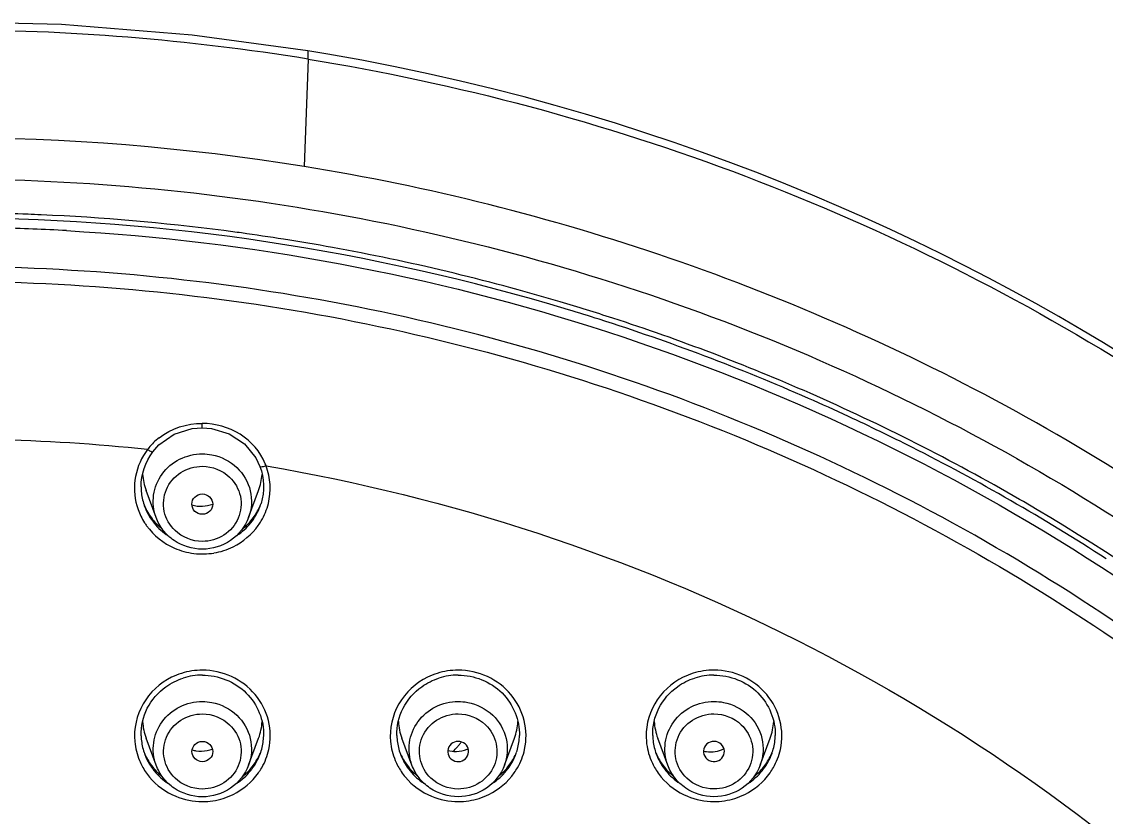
# Model space of a CAD drawing. Extents: x 1777 to 3131, y 3495 to 4487.
# Drawn here: x 2283.35 to 2314.72, y 4141.81 to 4164.83 of the extents above; entities that cross this region are included whole.
import ezdxf

# ---------------------------------------------------------------- set-up
doc = ezdxf.new("R2010")
doc.units = 0
doc.header["$LTSCALE"] = 30
doc.header["$MEASUREMENT"] = 0
for name, color, linetype in [('F3A55-R01_DXF_CONTINUOUS_LINE', 7, 'CONTINUOUS'), ('F3A55-R02_DXF_CONTINUOUS_LINE', 7, 'CONTINUOUS'), ('F3A55-R05_DXF_CONTINUOUS_LINE', 7, 'CONTINUOUS')]:
    doc.layers.add(name, color=color, linetype=linetype)

msp = doc.modelspace()

# ---------------------------------------------------------------- linework, layer by layer
at = {"layer": 'F3A55-R01_DXF_CONTINUOUS_LINE', "color": 9, "linetype": 'Continuous'}
for p, q in [((2291.632, 4163.749, 0), (2291.523, 4160.642, 0)), ((2312.324, 4150.946, 0), (2312.214, 4151.01, 0))]:
    msp.add_line(p, q, dxfattribs=at)
at = {"layer": 'F3A55-R01_DXF_CONTINUOUS_LINE', "color": 7, "linetype": 'Continuous', "elevation": 0}
for points in [[(2291.624, 4163.988), (2288.282, 4164.444), (2284.496, 4164.747), (2281.172, 4164.83)], [(2311.328, 4157.411), (2310.633, 4157.771), (2309.927, 4158.126), (2309.21, 4158.475), (2308.482, 4158.819), (2307.742, 4159.157), (2306.99, 4159.488), (2306.227, 4159.814), (2305.451, 4160.133), (2304.662, 4160.445), (2303.861, 4160.75), (2303.047, 4161.047), (2302.22, 4161.336), (2301.379, 4161.618), (2300.525, 4161.89), (2299.658, 4162.154), (2298.776, 4162.409), (2297.88, 4162.653), (2296.97, 4162.888), (2296.046, 4163.112), (2295.107, 4163.324), (2294.154, 4163.526), (2293.185, 4163.715), (2292.202, 4163.892), (2291.624, 4163.988)], [(2315.277, 4155.149), (2314.645, 4155.537), (2314.002, 4155.92), (2313.349, 4156.3), (2312.686, 4156.675), (2312.012, 4157.045), (2311.328, 4157.411)]]:
    msp.add_lwpolyline(points, dxfattribs=at)
at = {"layer": 'F3A55-R01_DXF_CONTINUOUS_LINE', "color": 9, "linetype": 'Continuous'}
for centre, radius, start, end in [((2281.204, 4099.338, 0), 65.25, 80.80342, 90.02805), ((2281.182, 4096.538, 0), 64.932, 80.83598, 99.18015), ((2281.179, 4096.753, 0), 62.549, 87.8448, 90.00866), ((2281.179, 4096.745, 0), 62.558, 87.49725, 87.84485), ((2281.184, 4096.837, 0), 62.465, 82.63131, 87.49807), ((2281.197, 4096.963, 0), 62.339, 82.15332, 82.62829), ((2281.195, 4096.954, 0), 62.347, 81.02197, 82.1533), ((2281.197, 4096.967, 0), 62.335, 79.70686, 81.02199), ((2281.231, 4097.142, 0), 62.156, 73.45698, 79.70806), ((2281.266, 4097.285, 0), 62.009, 71.9811, 73.45102), ((2281.348, 4097.522, 0), 61.759, 66.31669, 71.98511), ((2281.524, 4097.944, 0), 61.301, 59.95764, 66.30892)]:
    msp.add_arc(centre, radius, start, end, dxfattribs=at)
at = {"layer": 'F3A55-R01_DXF_CONTINUOUS_LINE', "color": 7, "linetype": 'Continuous'}
for centre, radius, start, end in [((2281.185, 4096.975, 0), 62.178, 73.19229, 89.62659), ((2281.319, 4097.496, 0), 61.64, 72.30801, 73.17185), ((2281.339, 4097.555, 0), 61.578, 66.28362, 72.30875), ((2281.48, 4097.889, 0), 61.216, 65.08959, 66.27894), ((2281.556, 4098.052, 0), 61.035, 63.17595, 65.08955), ((2281.649, 4098.23, 0), 60.834, 57.0647, 63.17793), ((2293.173, 4146.326, 0), 3.719, 315.4806, 318.2008), ((2293.193, 4146.307, 0), 3.692, 318.2022, 319.7473), ((2293.2, 4146.302, 0), 3.683, 319.7482, 321.1942)]:
    msp.add_arc(centre, radius, start, end, dxfattribs=at)
at = {"layer": 'F3A55-R01_DXF_CONTINUOUS_LINE', "color": 9, "linetype": 'Continuous'}
for points, knots in [([(2291.632, 4163.749, 0), (2291.634, 4163.806, 0), (2291.624, 4163.864, 0), (2291.647, 4163.985, 0), (2291.624, 4163.988, 0)], [0, 0, 0, 0, 0.706358, 1, 1, 1, 1]), ([(2291.632, 4163.749, 0), (2295.944, 4163.049, 0), (2304.434, 4160.78, 0), (2316.168, 4154.894, 0), (2326.405, 4146.785, 0), (2334.693, 4136.797, 0), (2340.671, 4125.36, 0), (2344.078, 4112.966, 0), (2344.762, 4100.161, 0), (2343.382, 4091.714, 0), (2342.255, 4087.625, 0)], [0, 0, 0, 0, 0.127243, 0.253926, 0.379839, 0.504913, 0.62922, 0.752956, 0.876436, 1, 1, 1, 1]), ([(2343.73, 4100.92, 0), (2343.731, 4107.979, 0), (2341.109, 4122.28, 0), (2329.833, 4140.943, 0), (2312.675, 4154.694, 0), (2298.688, 4159.478, 0), (2291.523, 4160.642, 0)], [0, 0, 0, 0, 0.246653, 0.495135, 0.746378, 1, 1, 1, 1]), ([(2219.682, 4100.723, 0), (2219.681, 4104.615, 0), (2220.475, 4112.433, 0), (2224.002, 4123.683, 0), (2229.73, 4134.05, 0), (2237.432, 4143.13, 0), (2246.816, 4150.577, 0), (2261.054, 4157.948, 0), (2281.172, 4161.836, 0), (2301.291, 4157.954, 0), (2315.533, 4150.591, 0), (2324.917, 4143.144, 0), (2332.626, 4134.07, 0), (2338.356, 4123.704, 0), (2341.887, 4112.455, 0), (2342.683, 4104.638, 0), (2342.683, 4100.746, 0)], [0, 0, 0, 0, 0.061575, 0.123304, 0.185315, 0.247693, 0.310467, 0.373601, 0.500005, 0.626397, 0.689539, 0.752312, 0.814687, 0.876699, 0.938429, 1, 1, 1, 1]), ([(2341.643, 4102.766, 0), (2341.469, 4107.612, 0), (2339.858, 4117.326, 0), (2333.819, 4130.815, 0), (2324.546, 4142.441, 0), (2316.6, 4148.461, 0), (2312.324, 4150.946, 0)], [0, 0, 0, 0, 0.247793, 0.496678, 0.747332, 1, 1, 1, 1])]:
    msp.add_open_spline(points, degree=3, knots=knots, dxfattribs=at)
at = {"layer": 'F3A55-R02_DXF_CONTINUOUS_LINE', "color": 7, "linetype": 'Continuous'}
for p, q in [((2288.278, 4153.059, 0), (2288.573, 4153.082, 0)), ((2288.573, 4153.082, 0), (2288.836, 4153.062, 0)), ((2287.139, 4152.386, 0), (2287.317, 4152.587, 0))]:
    msp.add_line(p, q, dxfattribs=at)
at = {"layer": 'F3A55-R02_DXF_CONTINUOUS_LINE', "color": 9, "linetype": 'Continuous'}
for p, q in [((2286.905, 4150.804, 0), (2286.905, 4150.803, 0)), ((2290.243, 4150.803, 0), (2290.243, 4150.804, 0))]:
    msp.add_line(p, q, dxfattribs=at)
at = {"layer": 'F3A55-R02_DXF_CONTINUOUS_LINE', "color": 7, "linetype": 'Continuous', "elevation": 0}
for points in [[(2287.317, 4152.587), (2287.758, 4152.896), (2288.278, 4153.059)], [(2288.836, 4153.062), (2289.349, 4152.911), (2289.792, 4152.62), (2290.123, 4152.214), (2290.242, 4151.96)]]:
    msp.add_lwpolyline(points, dxfattribs=at)
at = {"layer": 'F3A55-R02_DXF_CONTINUOUS_LINE', "color": 9, "linetype": 'Continuous'}
for centre, radius, start, end in [((2281.178, 4096.87, 0), 62.012, 86.79274, 88.6), ((2281.243, 4097.802, 0), 54.952, 83.9996, 88.6976), ((2288.47, 4151.333, 0), 1.858, 141.1433, 142.9388), ((2288.479, 4151.326, 0), 1.869, 128.1726, 141.1409), ((2288.86, 4151.409, 0), 1.661, 20.0448, 22.474), ((2288.461, 4151.335, 0), 1.85, 195.7607, 199.4052), ((2288.49, 4151.346, 0), 1.882, 199.4352, 212.4808), ((2288.506, 4151.401, 0), 1.709, 200.4706, 216.8366), ((2288.642, 4151.401, 0), 1.709, 323.447, 339.5297), ((2288.66, 4151.344, 0), 1.879, 329.3332, 346.1473), ((2288.496, 4151.35, 0), 1.888, 212.4941, 215.7441), ((2288.652, 4151.35, 0), 1.888, 324.709, 329.309), ((2288.55, 4151.443, 0), 1.77, 234.8487, 237.9107), ((2288.598, 4151.443, 0), 1.77, 302.3287, 305.7448), ((2288.575, 4151.457, 0), 2.024, 246.5118, 263.0069), ((2288.574, 4151.466, 0), 2.034, 263.064, 279.491), ((2288.574, 4151.452, 0), 2.02, 279.5516, 296.0958), ((2288.575, 4144.05, 0), 2.02, 98.7151, 116.0871), ((2288.575, 4144.04, 0), 2.03, 90.0145, 98.682), ((2295.975, 4144.051, 0), 2.02, 98.7151, 116.0871), ((2295.975, 4144.041, 0), 2.03, 90.0145, 98.682), ((2303.375, 4144.052, 0), 2.02, 98.7151, 116.0871), ((2303.375, 4144.042, 0), 2.03, 90.0145, 98.682), ((2288.474, 4144.173, 0), 1.862, 185.2102, 202.5484), ((2288.664, 4144.179, 0), 1.876, 330.26, 347.5483), ((2295.874, 4144.174, 0), 1.862, 185.2102, 202.5484), ((2296.064, 4144.18, 0), 1.876, 330.26, 347.5483), ((2303.274, 4144.175, 0), 1.862, 185.2102, 202.5484), ((2303.464, 4144.181, 0), 1.876, 330.26, 347.5483), ((2288.494, 4144.184, 0), 1.885, 202.6166, 213.8624), ((2288.507, 4144.237, 0), 1.709, 200.4537, 216.88), ((2288.643, 4144.237, 0), 1.709, 323.1362, 339.5625), ((2295.894, 4144.185, 0), 1.885, 202.6166, 213.8624), ((2295.907, 4144.238, 0), 1.709, 200.4537, 216.88), ((2296.043, 4144.238, 0), 1.709, 323.1362, 339.5625), ((2303.294, 4144.186, 0), 1.885, 202.6166, 213.8624), ((2303.307, 4144.239, 0), 1.709, 200.4537, 216.88), ((2303.443, 4144.239, 0), 1.709, 323.1362, 339.5625), ((2288.508, 4144.193, 0), 1.902, 213.854, 219.8035), ((2288.653, 4144.186, 0), 1.888, 324.839, 330.2324), ((2295.908, 4144.194, 0), 1.902, 213.854, 219.8035), ((2296.053, 4144.187, 0), 1.888, 324.839, 330.2324), ((2303.308, 4144.195, 0), 1.902, 213.854, 219.8035), ((2303.453, 4144.188, 0), 1.888, 324.839, 330.2324), ((2288.551, 4144.279, 0), 1.77, 234.8788, 237.9224), ((2288.599, 4144.279, 0), 1.77, 302.0922, 305.1373), ((2295.951, 4144.28, 0), 1.77, 234.8788, 237.9224), ((2295.999, 4144.28, 0), 1.77, 302.0922, 305.1373), ((2303.351, 4144.281, 0), 1.77, 234.8788, 237.9224), ((2303.399, 4144.281, 0), 1.77, 302.0922, 305.1373), ((2288.575, 4144.288, 0), 2.02, 278.7151, 296.0871), ((2295.975, 4144.289, 0), 2.02, 278.7151, 296.0871), ((2303.375, 4144.29, 0), 2.02, 278.7151, 296.0871), ((2288.575, 4144.298, 0), 2.03, 270.0145, 278.682), ((2295.975, 4144.299, 0), 2.03, 270.0145, 278.682), ((2303.375, 4144.3, 0), 2.03, 270.0145, 278.682)]:
    msp.add_arc(centre, radius, start, end, dxfattribs=at)
at = {"layer": 'F3A55-R02_DXF_CONTINUOUS_LINE', "color": 7, "linetype": 'Continuous'}
for centre, radius, start, end in [((2288.449, 4151.381, 0), 1.648, 180.3343, 184.7904), ((2288.468, 4151.383, 0), 1.667, 184.8128, 198.5071), ((2288.486, 4151.518, 0), 1.731, 202.5495, 204.259), ((2288.458, 4151.381, 0), 1.657, 198.5321, 200.4024), ((2288.505, 4151.527, 0), 1.752, 204.2851, 216.8865), ((2288.642, 4151.527, 0), 1.752, 323.1297, 335.7156), ((2288.684, 4151.384, 0), 1.664, 339.5805, 342.9456), ((2288.536, 4151.553, 0), 1.792, 216.9604, 230.4715), ((2288.612, 4151.553, 0), 1.792, 309.5446, 323.0558), ((2288.576, 4144.083, 0), 1.844, 90.0545, 107.5744), ((2295.976, 4144.084, 0), 1.844, 90.0545, 107.5744), ((2303.376, 4144.085, 0), 1.844, 90.0545, 107.5744), ((2288.446, 4144.217, 0), 1.645, 181.4713, 184.8665), ((2288.473, 4144.22, 0), 1.671, 184.887, 198.4233), ((2288.677, 4144.22, 0), 1.671, 341.5932, 355.1287), ((2288.704, 4144.217, 0), 1.645, 355.1493, 358.537), ((2295.846, 4144.218, 0), 1.645, 181.4713, 184.8665), ((2295.873, 4144.221, 0), 1.671, 184.887, 198.4233), ((2296.077, 4144.221, 0), 1.671, 341.5932, 355.1287), ((2296.104, 4144.218, 0), 1.645, 355.1493, 358.537), ((2303.246, 4144.219, 0), 1.645, 181.4713, 184.8665), ((2303.273, 4144.222, 0), 1.671, 184.887, 198.4233), ((2303.477, 4144.222, 0), 1.671, 341.5932, 355.1287), ((2303.504, 4144.219, 0), 1.645, 355.1493, 358.537), ((2288.451, 4144.213, 0), 1.648, 198.4463, 200.3758), ((2288.487, 4144.353, 0), 1.731, 202.4826, 204.2406), ((2288.506, 4144.363, 0), 1.752, 204.2668, 216.8864), ((2288.643, 4144.363, 0), 1.752, 323.1297, 335.7493), ((2288.663, 4144.353, 0), 1.731, 335.7755, 337.534), ((2288.699, 4144.213, 0), 1.648, 339.6404, 341.5703), ((2295.851, 4144.214, 0), 1.648, 198.4463, 200.3758), ((2295.887, 4144.354, 0), 1.731, 202.4826, 204.2406), ((2295.906, 4144.364, 0), 1.752, 204.2668, 216.8864), ((2296.043, 4144.364, 0), 1.752, 323.1297, 335.7493), ((2296.063, 4144.354, 0), 1.731, 335.7755, 337.534), ((2296.099, 4144.214, 0), 1.648, 339.6404, 341.5703), ((2303.251, 4144.215, 0), 1.648, 198.4463, 200.3758), ((2303.287, 4144.355, 0), 1.731, 202.4826, 204.2406), ((2303.306, 4144.365, 0), 1.752, 204.2668, 216.8864), ((2303.443, 4144.365, 0), 1.752, 323.1297, 335.7493), ((2303.463, 4144.355, 0), 1.731, 335.7755, 337.534), ((2303.499, 4144.215, 0), 1.648, 339.6404, 341.5703), ((2288.537, 4144.388, 0), 1.792, 216.9604, 230.4715), ((2288.613, 4144.388, 0), 1.792, 309.5446, 323.0558), ((2295.937, 4144.389, 0), 1.792, 216.9604, 230.4715), ((2296.013, 4144.389, 0), 1.792, 309.5446, 323.0558), ((2303.337, 4144.39, 0), 1.792, 216.9604, 230.4715), ((2303.413, 4144.39, 0), 1.792, 309.5446, 323.0558)]:
    msp.add_arc(centre, radius, start, end, dxfattribs=at)
at = {"layer": 'F3A55-R02_DXF_CONTINUOUS_LINE', "color": 9, "linetype": 'Continuous'}
for points, knots in [([(2284.648, 4158.785, 0), (2289.945, 4158.488, 0), (2300.486, 4156.523, 0), (2314.93, 4149.652, 0), (2327.019, 4139.344, 0), (2332.963, 4130.591, 0), (2335.271, 4125.939, 0)], [0, 0, 0, 0, 0.252458, 0.503639, 0.75287, 1, 1, 1, 1]), ([(2340.26, 4100.555, 0), (2340.26, 4104.294, 0), (2339.495, 4111.803, 0), (2336.102, 4122.608, 0), (2330.597, 4132.564, 0), (2323.194, 4141.284, 0), (2314.18, 4148.434, 0), (2303.903, 4153.743, 0), (2292.762, 4157.01, 0), (2285.032, 4157.745, 0), (2281.173, 4157.744, 0)], [0, 0, 0, 0, 0.123011, 0.246323, 0.370202, 0.494815, 0.620217, 0.746344, 0.873021, 1, 1, 1, 1]), ([(2281.173, 4157.32, 0), (2285.005, 4157.32, 0), (2292.681, 4156.591, 0), (2303.743, 4153.347, 0), (2313.947, 4148.075, 0), (2322.897, 4140.975, 0), (2330.248, 4132.318, 0), (2335.714, 4122.432, 0), (2339.083, 4111.703, 0), (2339.843, 4104.247, 0), (2339.843, 4100.535, 0)], [0, 0, 0, 0, 0.126979, 0.253656, 0.379783, 0.505185, 0.629798, 0.753677, 0.876989, 1, 1, 1, 1]), ([(2288.573, 4153.082, 0), (2288.57, 4153.083, 0), (2288.576, 4153.1, 0), (2288.567, 4153.135, 0), (2288.572, 4153.179, 0), (2288.572, 4153.209, 0)], [0, 0, 0, 0, 0.068312, 0.281532, 1, 1, 1, 1]), ([(2290.395, 4152.044, 0), (2290.252, 4152.389, 0), (2289.72, 4153, 0), (2288.952, 4153.203, 0), (2288.572, 4153.209, 0)], [0, 0, 0, 0, 0.495108, 1, 1, 1, 1]), ([(2286.988, 4152.453, 0), (2286.817, 4152.227, 0), (2286.576, 4151.691, 0), (2286.604, 4151.103, 0), (2286.68, 4150.832, 0)], [0, 0, 0, 0, 0.501336, 1, 1, 1, 1]), ([(2287.139, 4152.386, 0), (2287.127, 4152.373, 0), (2287.058, 4152.409, 0), (2287.019, 4152.431, 0), (2286.988, 4152.453, 0)], [0, 0, 0, 0, 0.320022, 1, 1, 1, 1]), ([(2290.42, 4151.979, 0), (2290.382, 4151.965, 0), (2290.333, 4151.953, 0), (2290.252, 4151.942, 0), (2290.243, 4151.96, 0)], [0, 0, 0, 0, 0.672195, 1, 1, 1, 1]), ([(2290.42, 4151.979, 0), (2295.73, 4151.073, 0), (2306.107, 4147.681, 0), (2319.377, 4138.284, 0), (2329.144, 4125.446, 0), (2332.705, 4115.306, 0), (2333.646, 4110.142, 0)], [0, 0, 0, 0, 0.253201, 0.504427, 0.75322, 1, 1, 1, 1]), ([(2290.495, 4143.774, 0), (2290.555, 4144.047, 0), (2290.548, 4144.632, 0), (2290.147, 4145.41, 0), (2289.445, 4145.944, 0), (2288.863, 4146.069, 0), (2288.575, 4146.069, 0)], [0, 0, 0, 0, 0.246406, 0.494418, 0.745837, 1, 1, 1, 1]), ([(2297.895, 4143.775, 0), (2297.955, 4144.048, 0), (2297.948, 4144.633, 0), (2297.547, 4145.411, 0), (2296.845, 4145.945, 0), (2296.263, 4146.07, 0), (2295.975, 4146.07, 0)], [0, 0, 0, 0, 0.246406, 0.494418, 0.745837, 1, 1, 1, 1]), ([(2305.295, 4143.776, 0), (2305.355, 4144.049, 0), (2305.348, 4144.634, 0), (2304.947, 4145.412, 0), (2304.245, 4145.946, 0), (2303.663, 4146.072, 0), (2303.375, 4146.071, 0)], [0, 0, 0, 0, 0.246406, 0.494418, 0.745837, 1, 1, 1, 1]), ([(2287.687, 4145.864, 0), (2287.348, 4145.697, 0), (2286.757, 4145.159, 0), (2286.586, 4144.374, 0), (2286.619, 4144.004, 0)], [0, 0, 0, 0, 0.503911, 1, 1, 1, 1]), ([(2295.087, 4145.865, 0), (2294.748, 4145.698, 0), (2294.157, 4145.16, 0), (2293.986, 4144.375, 0), (2294.019, 4144.005, 0)], [0, 0, 0, 0, 0.503911, 1, 1, 1, 1]), ([(2302.487, 4145.866, 0), (2302.148, 4145.699, 0), (2301.557, 4145.161, 0), (2301.386, 4144.376, 0), (2301.419, 4144.006, 0)], [0, 0, 0, 0, 0.503911, 1, 1, 1, 1])]:
    msp.add_open_spline(points, degree=3, knots=knots, dxfattribs=at)
for points in [[(2287.324, 4152.795, 0), (2287.668, 4153.066, 0), (2288.133, 4153.213, 0), (2288.572, 4153.209, 0)], [(2290.484, 4150.894, 0), (2290.57, 4151.246, 0), (2290.547, 4151.639, 0), (2290.42, 4151.979, 0)], [(2287.138, 4150.376, 0), (2287.247, 4150.23, 0), (2287.382, 4150.101, 0), (2287.531, 4149.996, 0)], [(2289.632, 4150.006, 0), (2289.777, 4150.111, 0), (2289.908, 4150.239, 0), (2290.015, 4150.383, 0)], [(2286.963, 4150.247, 0), (2287.164, 4149.968, 0), (2287.452, 4149.738, 0), (2287.768, 4149.6, 0)], [(2289.462, 4149.638, 0), (2289.749, 4149.779, 0), (2290.009, 4149.998, 0), (2290.193, 4150.259, 0)], [(2287.14, 4143.211, 0), (2287.249, 4143.065, 0), (2287.384, 4142.936, 0), (2287.532, 4142.831, 0)], [(2289.463, 4142.474, 0), (2289.751, 4142.615, 0), (2290.012, 4142.836, 0), (2290.197, 4143.098, 0)], [(2289.618, 4142.831, 0), (2289.767, 4142.936, 0), (2289.901, 4143.066, 0), (2290.01, 4143.211, 0)], [(2294.54, 4143.212, 0), (2294.649, 4143.066, 0), (2294.784, 4142.937, 0), (2294.932, 4142.832, 0)], [(2296.863, 4142.475, 0), (2297.151, 4142.617, 0), (2297.412, 4142.837, 0), (2297.597, 4143.099, 0)], [(2297.018, 4142.832, 0), (2297.167, 4142.937, 0), (2297.301, 4143.067, 0), (2297.41, 4143.212, 0)], [(2301.94, 4143.213, 0), (2302.049, 4143.067, 0), (2302.184, 4142.938, 0), (2302.332, 4142.833, 0)], [(2304.263, 4142.476, 0), (2304.551, 4142.618, 0), (2304.812, 4142.838, 0), (2304.997, 4143.1, 0)], [(2304.418, 4142.833, 0), (2304.567, 4142.938, 0), (2304.701, 4143.068, 0), (2304.81, 4143.213, 0)], [(2287.047, 4142.975, 0), (2287.247, 4142.735, 0), (2287.515, 4142.541, 0), (2287.804, 4142.421, 0)], [(2294.447, 4142.977, 0), (2294.647, 4142.736, 0), (2294.915, 4142.542, 0), (2295.204, 4142.422, 0)], [(2301.847, 4142.978, 0), (2302.047, 4142.737, 0), (2302.315, 4142.543, 0), (2302.604, 4142.423, 0)], [(2287.804, 4142.421, 0), (2288.046, 4142.321, 0), (2288.313, 4142.268, 0), (2288.575, 4142.268, 0)], [(2295.204, 4142.422, 0), (2295.446, 4142.322, 0), (2295.713, 4142.269, 0), (2295.975, 4142.269, 0)], [(2302.604, 4142.423, 0), (2302.846, 4142.323, 0), (2303.113, 4142.27, 0), (2303.375, 4142.27, 0)]]:
    msp.add_open_spline(points, degree=3, dxfattribs=at)
at = {"layer": 'F3A55-R02_DXF_CONTINUOUS_LINE', "color": 7, "linetype": 'Continuous'}
for points in [[(2286.801, 4151.371, 0), (2286.799, 4151.728, 0), (2286.925, 4152.101, 0), (2287.139, 4152.386, 0)], [(2290.242, 4151.96, 0), (2290.366, 4151.627, 0), (2290.378, 4151.235, 0), (2290.274, 4150.896, 0)], [(2287.52, 4145.591, 0), (2287.672, 4145.7, 0), (2287.842, 4145.785, 0), (2288.02, 4145.841, 0)], [(2294.92, 4145.592, 0), (2295.072, 4145.701, 0), (2295.242, 4145.786, 0), (2295.42, 4145.842, 0)], [(2302.32, 4145.593, 0), (2302.472, 4145.702, 0), (2302.642, 4145.787, 0), (2302.82, 4145.843, 0)]]:
    msp.add_open_spline(points, degree=3, dxfattribs=at)
for points, knots in [([(2288.575, 4145.927, 0), (2289.032, 4145.927, 0), (2289.976, 4145.565, 0), (2290.359, 4144.619, 0), (2290.348, 4144.175, 0)], [0, 0, 0, 0, 0.507035, 1, 1, 1, 1]), ([(2295.975, 4145.928, 0), (2296.432, 4145.928, 0), (2297.376, 4145.566, 0), (2297.759, 4144.62, 0), (2297.748, 4144.176, 0)], [0, 0, 0, 0, 0.507035, 1, 1, 1, 1]), ([(2303.375, 4145.929, 0), (2303.832, 4145.929, 0), (2304.776, 4145.567, 0), (2305.159, 4144.621, 0), (2305.148, 4144.177, 0)], [0, 0, 0, 0, 0.507035, 1, 1, 1, 1]), ([(2286.802, 4144.175, 0), (2286.795, 4144.445, 0), (2286.921, 4145.003, 0), (2287.297, 4145.432, 0), (2287.52, 4145.591, 0)], [0, 0, 0, 0, 0.496276, 1, 1, 1, 1]), ([(2294.202, 4144.176, 0), (2294.195, 4144.446, 0), (2294.321, 4145.004, 0), (2294.697, 4145.433, 0), (2294.92, 4145.592, 0)], [0, 0, 0, 0, 0.496276, 1, 1, 1, 1]), ([(2301.602, 4144.177, 0), (2301.595, 4144.447, 0), (2301.721, 4145.005, 0), (2302.097, 4145.434, 0), (2302.32, 4145.593, 0)], [0, 0, 0, 0, 0.496276, 1, 1, 1, 1])]:
    msp.add_open_spline(points, degree=3, knots=knots, dxfattribs=at)
at = {"layer": 'F3A55-R05_DXF_CONTINUOUS_LINE', "color": 7, "linetype": 'Continuous'}
for p, q in [((2287.236, 4150.485, 0), (2286.946, 4151.267, 0)), ((2289.912, 4150.486, 0), (2290.202, 4151.268, 0)), ((2287.237, 4143.321, 0), (2286.947, 4144.103, 0)), ((2289.913, 4143.321, 0), (2290.203, 4144.103, 0)), ((2294.637, 4143.322, 0), (2294.347, 4144.104, 0)), ((2297.313, 4143.322, 0), (2297.603, 4144.104, 0)), ((2302.037, 4143.323, 0), (2301.747, 4144.105, 0)), ((2304.713, 4143.323, 0), (2305.003, 4144.105, 0)), ((2295.766, 4143.505, 0), (2295.879, 4143.439, 0)), ((2303.18, 4143.498, 0), (2303.239, 4143.456, 0))]:
    msp.add_line(p, q, dxfattribs=at)
for centre, radius, start, end in [((2288.482, 4151.837, 0), 1.638, 183.3998, 200.3418), ((2288.666, 4151.837, 0), 1.638, 339.6737, 356.3571), ((2288.483, 4144.672, 0), 1.639, 183.1893, 200.3406), ((2288.666, 4144.672, 0), 1.639, 339.6761, 356.8038), ((2295.883, 4144.673, 0), 1.639, 183.1893, 200.3406), ((2296.066, 4144.673, 0), 1.639, 339.6761, 356.8038), ((2303.283, 4144.674, 0), 1.639, 183.1893, 200.3406), ((2303.466, 4144.675, 0), 1.639, 339.6761, 356.8038), ((2288.537, 4144.654, 0), 0.927, 254.0739, 260.8262), ((2288.539, 4144.658, 0), 0.93, 281.1233, 290.3268), ((2295.902, 4144.672, 0), 0.952, 256.2094, 271.4758), ((2295.906, 4144.648, 0), 0.928, 290.967, 292.6601), ((2303.264, 4144.663, 0), 0.956, 259.1022, 263.6371)]:
    msp.add_arc(centre, radius, start, end, dxfattribs=at)
for centre, major_axis, ratio in [((2288.573, 4150.873, 0), (0.303, 0.002), 0.969693), ((2288.575, 4143.716, 0), (0.302, 0.002), 0.96927)]:
    msp.add_ellipse(centre, major_axis=major_axis, ratio=ratio, dxfattribs=at)
for centre, major_axis, ratio, start_param, end_param in [((2288.536, 4151.728, 0), (0.944, 0.007), 0.969693, -1.863545, -1.209712), ((2295.974, 4143.717, 0), (0.302, 0.004), 0.969166, -1.905342, 3.936695), ((2303.374, 4143.718, 0), (0.302, 0.006), 0.968993, -2.053543, 3.98762)]:
    msp.add_ellipse(centre, major_axis=major_axis, ratio=ratio, start_param=start_param, end_param=end_param, dxfattribs=at)
at = {"layer": 'F3A55-R05_DXF_CONTINUOUS_LINE', "color": 9, "linetype": 'Continuous'}
for points, knots in [([(2287.236, 4150.485, 0), (2287.161, 4150.689, 0), (2287.11, 4151.144, 0), (2287.369, 4151.777, 0), (2287.896, 4152.221, 0), (2288.349, 4152.327, 0), (2288.574, 4152.327, 0)], [0, 0, 0, 0, 0.246696, 0.494426, 0.745662, 1, 1, 1, 1]), ([(2288.574, 4152.327, 0), (2288.666, 4152.327, 0), (2289.029, 4152.294, 0), (2289.377, 4152.117, 0), (2289.573, 4151.93, 0)], [0, 0, 0, 0, 0.253569, 1, 1, 1, 1]), ([(2287.785, 4150.109, 0), (2287.632, 4150.256, 0), (2287.407, 4150.65, 0), (2287.475, 4151.324, 0), (2287.915, 4151.842, 0), (2288.357, 4151.969, 0), (2288.574, 4151.969, 0)], [0, 0, 0, 0, 0.248729, 0.495606, 0.74569, 1, 1, 1, 1]), ([(2289.573, 4151.93, 0), (2289.76, 4151.751, 0), (2290.039, 4151.277, 0), (2290.001, 4150.727, 0), (2289.912, 4150.486, 0)], [0, 0, 0, 0, 0.501967, 1, 1, 1, 1]), ([(2289.363, 4151.656, 0), (2289.516, 4151.509, 0), (2289.741, 4151.114, 0), (2289.673, 4150.44, 0), (2289.233, 4149.922, 0), (2288.791, 4149.795, 0), (2288.574, 4149.795, 0)], [0, 0, 0, 0, 0.248729, 0.495606, 0.74569, 1, 1, 1, 1]), ([(2287.237, 4143.321, 0), (2287.162, 4143.525, 0), (2287.111, 4143.98, 0), (2287.37, 4144.613, 0), (2287.897, 4145.057, 0), (2288.35, 4145.163, 0), (2288.575, 4145.163, 0)], [0, 0, 0, 0, 0.246696, 0.494426, 0.745662, 1, 1, 1, 1]), ([(2288.575, 4145.163, 0), (2288.667, 4145.163, 0), (2289.03, 4145.13, 0), (2289.378, 4144.953, 0), (2289.574, 4144.766, 0)], [0, 0, 0, 0, 0.253569, 1, 1, 1, 1]), ([(2294.637, 4143.322, 0), (2294.562, 4143.526, 0), (2294.511, 4143.981, 0), (2294.77, 4144.614, 0), (2295.297, 4145.058, 0), (2295.75, 4145.164, 0), (2295.975, 4145.164, 0)], [0, 0, 0, 0, 0.246696, 0.494426, 0.745662, 1, 1, 1, 1]), ([(2295.975, 4145.164, 0), (2296.067, 4145.164, 0), (2296.43, 4145.131, 0), (2296.778, 4144.954, 0), (2296.974, 4144.767, 0)], [0, 0, 0, 0, 0.253569, 1, 1, 1, 1]), ([(2302.037, 4143.323, 0), (2301.962, 4143.527, 0), (2301.911, 4143.982, 0), (2302.17, 4144.615, 0), (2302.697, 4145.059, 0), (2303.15, 4145.165, 0), (2303.375, 4145.165, 0)], [0, 0, 0, 0, 0.246696, 0.494426, 0.745662, 1, 1, 1, 1]), ([(2303.375, 4145.165, 0), (2303.467, 4145.165, 0), (2303.83, 4145.132, 0), (2304.178, 4144.955, 0), (2304.374, 4144.768, 0)], [0, 0, 0, 0, 0.253569, 1, 1, 1, 1]), ([(2287.786, 4142.945, 0), (2287.633, 4143.092, 0), (2287.408, 4143.486, 0), (2287.476, 4144.16, 0), (2287.916, 4144.678, 0), (2288.358, 4144.805, 0), (2288.575, 4144.805, 0)], [0, 0, 0, 0, 0.248729, 0.495606, 0.74569, 1, 1, 1, 1]), ([(2289.574, 4144.766, 0), (2289.761, 4144.587, 0), (2290.04, 4144.112, 0), (2290.002, 4143.562, 0), (2289.913, 4143.321, 0)], [0, 0, 0, 0, 0.501967, 1, 1, 1, 1]), ([(2295.186, 4142.946, 0), (2295.033, 4143.093, 0), (2294.808, 4143.487, 0), (2294.876, 4144.161, 0), (2295.316, 4144.679, 0), (2295.758, 4144.806, 0), (2295.975, 4144.806, 0)], [0, 0, 0, 0, 0.248729, 0.495606, 0.74569, 1, 1, 1, 1]), ([(2296.974, 4144.767, 0), (2297.161, 4144.588, 0), (2297.44, 4144.113, 0), (2297.402, 4143.563, 0), (2297.313, 4143.322, 0)], [0, 0, 0, 0, 0.501967, 1, 1, 1, 1]), ([(2302.586, 4142.947, 0), (2302.433, 4143.094, 0), (2302.208, 4143.488, 0), (2302.276, 4144.162, 0), (2302.716, 4144.68, 0), (2303.158, 4144.807, 0), (2303.375, 4144.807, 0)], [0, 0, 0, 0, 0.248729, 0.495606, 0.74569, 1, 1, 1, 1]), ([(2304.374, 4144.768, 0), (2304.561, 4144.589, 0), (2304.84, 4144.114, 0), (2304.802, 4143.565, 0), (2304.713, 4143.323, 0)], [0, 0, 0, 0, 0.501967, 1, 1, 1, 1]), ([(2289.364, 4144.491, 0), (2289.517, 4144.345, 0), (2289.742, 4143.95, 0), (2289.674, 4143.276, 0), (2289.234, 4142.758, 0), (2288.792, 4142.631, 0), (2288.575, 4142.631, 0)], [0, 0, 0, 0, 0.248729, 0.495606, 0.74569, 1, 1, 1, 1]), ([(2296.764, 4144.492, 0), (2296.917, 4144.346, 0), (2297.142, 4143.951, 0), (2297.074, 4143.277, 0), (2296.634, 4142.759, 0), (2296.192, 4142.632, 0), (2295.975, 4142.632, 0)], [0, 0, 0, 0, 0.248729, 0.495606, 0.74569, 1, 1, 1, 1]), ([(2304.164, 4144.493, 0), (2304.317, 4144.347, 0), (2304.542, 4143.952, 0), (2304.474, 4143.278, 0), (2304.034, 4142.76, 0), (2303.592, 4142.633, 0), (2303.375, 4142.633, 0)], [0, 0, 0, 0, 0.248729, 0.495606, 0.74569, 1, 1, 1, 1])]:
    msp.add_open_spline(points, degree=3, knots=knots, dxfattribs=at)
for points in [[(2288.574, 4151.969, 0), (2288.857, 4151.969, 0), (2289.158, 4151.851, 0), (2289.363, 4151.656, 0)], [(2288.574, 4149.795, 0), (2288.291, 4149.795, 0), (2287.99, 4149.913, 0), (2287.785, 4150.109, 0)], [(2288.575, 4144.805, 0), (2288.858, 4144.805, 0), (2289.159, 4144.687, 0), (2289.364, 4144.491, 0)], [(2295.975, 4144.806, 0), (2296.258, 4144.806, 0), (2296.559, 4144.688, 0), (2296.764, 4144.492, 0)], [(2303.375, 4144.807, 0), (2303.658, 4144.807, 0), (2303.959, 4144.689, 0), (2304.164, 4144.493, 0)], [(2288.575, 4142.631, 0), (2288.292, 4142.631, 0), (2287.991, 4142.749, 0), (2287.786, 4142.945, 0)], [(2295.975, 4142.632, 0), (2295.692, 4142.632, 0), (2295.391, 4142.75, 0), (2295.186, 4142.946, 0)], [(2303.375, 4142.633, 0), (2303.092, 4142.633, 0), (2302.791, 4142.751, 0), (2302.586, 4142.947, 0)]]:
    msp.add_open_spline(points, degree=3, dxfattribs=at)
at = {"layer": 'F3A55-R05_DXF_CONTINUOUS_LINE', "color": 7, "linetype": 'Continuous'}
for points in [[(2287.444, 4150.115, 0), (2287.356, 4150.227, 0), (2287.286, 4150.353, 0), (2287.236, 4150.485, 0)], [(2287.756, 4149.823, 0), (2287.638, 4149.903, 0), (2287.532, 4150.003, 0), (2287.444, 4150.115, 0)], [(2288.574, 4149.571, 0), (2288.289, 4149.571, 0), (2287.991, 4149.661, 0), (2287.756, 4149.823, 0)], [(2288.389, 4143.74, 0), (2288.497, 4143.722, 0), (2288.611, 4143.724, 0), (2288.718, 4143.745, 0)], [(2295.926, 4143.72, 0), (2296.032, 4143.723, 0), (2296.139, 4143.744, 0), (2296.238, 4143.782, 0)], [(2303.158, 4143.713, 0), (2303.324, 4143.694, 0), (2303.501, 4143.722, 0), (2303.653, 4143.79, 0)], [(2287.445, 4142.951, 0), (2287.357, 4143.062, 0), (2287.287, 4143.188, 0), (2287.237, 4143.321, 0)], [(2294.845, 4142.952, 0), (2294.757, 4143.063, 0), (2294.687, 4143.189, 0), (2294.637, 4143.322, 0)], [(2302.245, 4142.953, 0), (2302.157, 4143.064, 0), (2302.087, 4143.191, 0), (2302.037, 4143.323, 0)], [(2287.757, 4142.658, 0), (2287.639, 4142.739, 0), (2287.533, 4142.839, 0), (2287.445, 4142.951, 0)], [(2295.157, 4142.66, 0), (2295.039, 4142.74, 0), (2294.933, 4142.84, 0), (2294.845, 4142.952, 0)], [(2302.557, 4142.661, 0), (2302.439, 4142.741, 0), (2302.333, 4142.841, 0), (2302.245, 4142.953, 0)], [(2288.575, 4142.406, 0), (2288.29, 4142.406, 0), (2287.992, 4142.497, 0), (2287.757, 4142.658, 0)], [(2295.975, 4142.407, 0), (2295.69, 4142.407, 0), (2295.392, 4142.498, 0), (2295.157, 4142.66, 0)], [(2303.375, 4142.408, 0), (2303.09, 4142.408, 0), (2302.792, 4142.499, 0), (2302.557, 4142.661, 0)]]:
    msp.add_open_spline(points, degree=3, dxfattribs=at)
for points in [[(2289.912, 4150.486, 0), (2289.814, 4150.222, 0), (2289.439, 4149.743, 0), (2288.859, 4149.571, 0), (2288.574, 4149.571, 0)], [(2289.913, 4143.321, 0), (2289.815, 4143.057, 0), (2289.44, 4142.579, 0), (2288.86, 4142.406, 0), (2288.575, 4142.406, 0)], [(2297.313, 4143.322, 0), (2297.215, 4143.058, 0), (2296.84, 4142.58, 0), (2296.26, 4142.407, 0), (2295.975, 4142.407, 0)], [(2304.713, 4143.323, 0), (2304.615, 4143.06, 0), (2304.24, 4142.581, 0), (2303.66, 4142.408, 0), (2303.375, 4142.408, 0)]]:
    msp.add_open_spline(points, degree=3, knots=[0, 0, 0, 0, 0.497254, 1, 1, 1, 1], dxfattribs=at)

doc.saveas('drawing.dxf')
